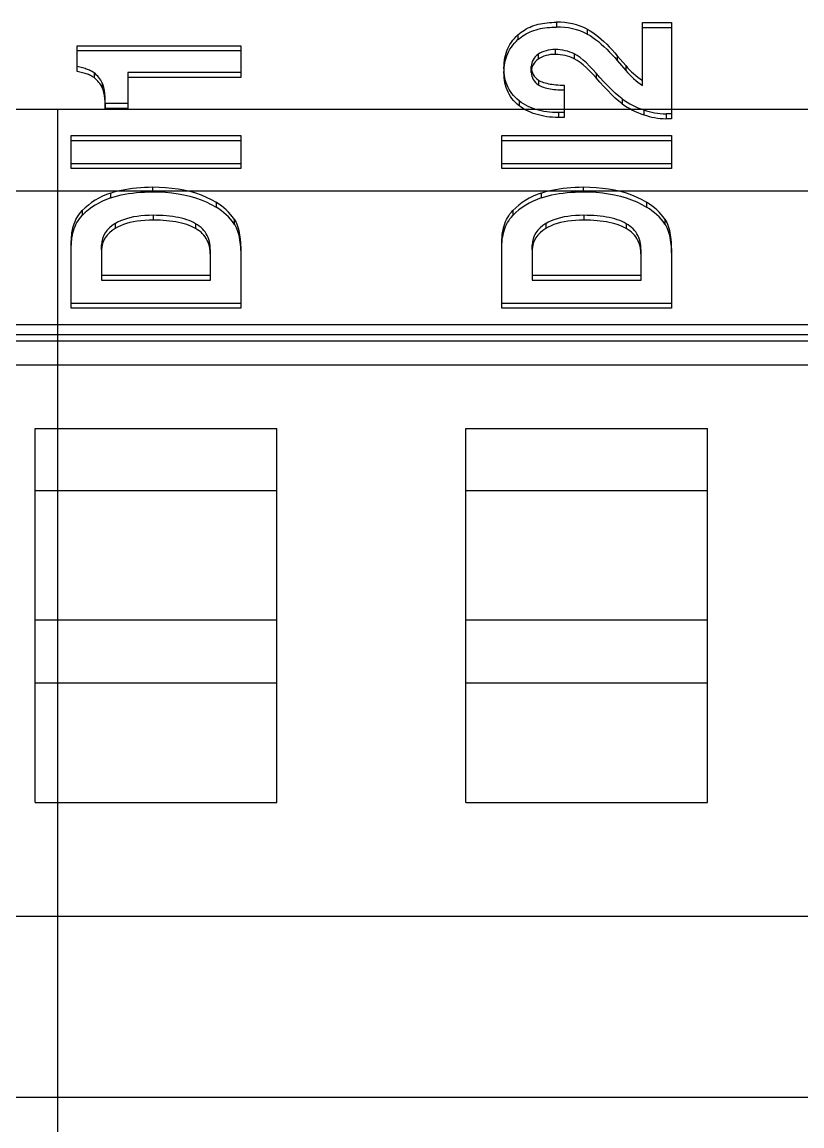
# Model space of a CAD drawing. Extents: x 0 to 171, y 0 to 414.
# Drawn here: x 57.74 to 66.89, y 173.43 to 186.37 of the extents above; entities that cross this region are included whole.
import ezdxf

# ---------------------------------------------------------------- set-up
doc = ezdxf.new("R2010")
doc.units = 0
doc.layers.add('-15N-THT. THIẾT BỊ ĐÓNG MỞ', color=40, linetype='CONTINUOUS')

# ---------------------------------------------------------------- blocks, each defined once
blk = doc.blocks.new('06 - N - SC VSD ATV630U75~D11N4')
at = {"layer": '-15N-THT. THIẾT BỊ ĐÓNG MỞ'}
for p, q in [((-21.925, -20.712), (-21.906, -20.697)), ((-21.906, -20.697), (-21.887, -20.684)), ((-21.887, -20.684), (-21.867, -20.671)), ((-21.867, -20.671), (-21.845, -20.658)), ((-21.845, -20.658), (-21.824, -20.647)), ((-21.845, -20.715), (-21.824, -20.704)), ((-21.824, -20.647), (-21.801, -20.637)), ((-21.824, -20.704), (-21.801, -20.694)), ((-21.801, -20.637), (-21.778, -20.627)), ((-21.801, -20.694), (-21.778, -20.684)), ((-21.778, -20.627), (-21.755, -20.619)), ((-21.778, -20.684), (-21.755, -20.676)), ((-21.755, -20.619), (-21.73, -20.611)), ((-21.755, -20.676), (-21.73, -20.668)), ((-21.73, -20.611), (-21.705, -20.604)), ((-21.73, -20.668), (-21.705, -20.661)), ((-21.705, -20.604), (-21.68, -20.598)), ((-21.705, -20.661), (-21.68, -20.655)), ((-21.68, -20.598), (-21.654, -20.593)), ((-21.68, -20.655), (-21.654, -20.65)), ((-21.654, -20.593), (-21.628, -20.589)), ((-21.654, -20.65), (-21.628, -20.646)), ((-21.628, -20.589), (-21.601, -20.586)), ((-21.628, -20.646), (-21.601, -20.643)), ((-21.601, -20.586), (-21.574, -20.583)), ((-21.601, -20.643), (-21.574, -20.64)), ((-21.574, -20.583), (-21.546, -20.581)), ((-21.574, -20.64), (-21.546, -20.638)), ((-21.546, -20.581), (-21.518, -20.58)), ((-21.546, -20.638), (-21.518, -20.637)), ((-21.518, -20.58), (-21.49, -20.58)), ((-21.518, -20.637), (-21.49, -20.637)), ((-21.49, -20.58), (-21.49, -20.637)), ((-21.13, -20.662), (-21.097, -20.68)), ((-21.13, -20.662), (-21.13, -20.719)), ((-21.097, -20.68), (-21.064, -20.701)), ((-21.064, -20.701), (-21.032, -20.725)), ((-20.48, -21.321), (-20.48, -20.583)), ((-20.48, -20.583), (-20.143, -20.583)), ((-20.48, -20.64), (-20.143, -20.64)), ((-20.143, -20.583), (-20.143, -21.712)), ((-22.036, -20.839), (-22.02, -20.815)), ((-22.02, -20.815), (-22.003, -20.791)), ((-22.003, -20.791), (-21.985, -20.769)), ((-22.003, -20.848), (-21.985, -20.826)), ((-21.985, -20.769), (-21.965, -20.748)), ((-21.985, -20.826), (-21.965, -20.805)), ((-21.965, -20.748), (-21.943, -20.727)), ((-21.965, -20.805), (-21.943, -20.784)), ((-21.943, -20.727), (-21.925, -20.712)), ((-21.943, -20.727), (-21.943, -20.784)), ((-21.943, -20.784), (-21.925, -20.769)), ((-21.925, -20.769), (-21.906, -20.754)), ((-21.906, -20.754), (-21.887, -20.741)), ((-21.887, -20.741), (-21.867, -20.728)), ((-21.867, -20.728), (-21.845, -20.715)), ((-21.13, -20.719), (-21.097, -20.737)), ((-21.097, -20.737), (-21.064, -20.758)), ((-21.064, -20.758), (-21.032, -20.782)), ((-21.032, -20.725), (-20.999, -20.75)), ((-21.032, -20.782), (-20.999, -20.807)), ((-20.999, -20.75), (-20.967, -20.778)), ((-20.999, -20.807), (-20.967, -20.835)), ((-20.967, -20.778), (-20.934, -20.807)), ((-20.967, -20.835), (-20.934, -20.864)), ((-20.934, -20.807), (-20.902, -20.837)), ((-20.902, -20.837), (-20.871, -20.869)), ((-27.114, -21.158), (-27.114, -20.856)), ((-27.114, -20.856), (-25.194, -20.856)), ((-27.114, -20.913), (-25.194, -20.913)), ((-25.194, -20.856), (-25.194, -21.226)), ((-22.09, -20.969), (-22.082, -20.941)), ((-22.082, -20.941), (-22.073, -20.915)), ((-22.073, -20.915), (-22.062, -20.889)), ((-22.073, -20.972), (-22.062, -20.946)), ((-22.062, -20.889), (-22.05, -20.863)), ((-22.062, -20.946), (-22.05, -20.92)), ((-22.05, -20.863), (-22.036, -20.839)), ((-22.05, -20.92), (-22.036, -20.896)), ((-22.036, -20.896), (-22.02, -20.872)), ((-22.02, -20.872), (-22.003, -20.848)), ((-21.707, -20.956), (-21.707, -21.013)), ((-21.506, -20.9), (-21.506, -20.957)), ((-21.282, -20.952), (-21.282, -21.009)), ((-21.249, -20.971), (-21.282, -20.952)), ((-20.934, -20.864), (-20.902, -20.895)), ((-20.902, -20.895), (-20.871, -20.926)), ((-20.871, -20.869), (-20.839, -20.903)), ((-20.871, -20.926), (-20.839, -20.96)), ((-20.839, -20.903), (-20.808, -20.937)), ((-20.839, -20.96), (-20.808, -20.994)), ((-20.808, -20.937), (-20.777, -20.972)), ((-22.107, -21.113), (-22.106, -21.083)), ((-22.106, -21.083), (-22.104, -21.054)), ((-22.104, -21.054), (-22.101, -21.025)), ((-22.104, -21.111), (-22.101, -21.082)), ((-22.101, -21.025), (-22.096, -20.997)), ((-22.101, -21.082), (-22.096, -21.054)), ((-22.096, -20.997), (-22.09, -20.969)), ((-22.096, -21.054), (-22.09, -21.026)), ((-22.09, -21.026), (-22.082, -20.998)), ((-22.082, -20.998), (-22.073, -20.972)), ((-21.249, -21.028), (-21.282, -21.009)), ((-21.213, -20.995), (-21.249, -20.971)), ((-21.213, -21.052), (-21.249, -21.028)), ((-21.177, -21.024), (-21.213, -20.995)), ((-21.177, -21.081), (-21.213, -21.052)), ((-21.14, -21.057), (-21.177, -21.024)), ((-21.14, -21.114), (-21.177, -21.081)), ((-21.102, -21.094), (-21.14, -21.057)), ((-21.064, -21.133), (-21.102, -21.094)), ((-20.808, -20.994), (-20.777, -21.029)), ((-20.777, -20.972), (-20.677, -21.088)), ((-20.777, -20.972), (-20.777, -21.029)), ((-20.777, -21.029), (-20.677, -21.145)), ((-20.677, -21.088), (-20.677, -21.145)), ((-27.098, -21.104), (-27.114, -21.1)), ((-27.098, -21.161), (-27.114, -21.158)), ((-27.082, -21.107), (-27.098, -21.104)), ((-27.082, -21.164), (-27.098, -21.161)), ((-27.066, -21.111), (-27.082, -21.107)), ((-27.066, -21.168), (-27.082, -21.164)), ((-27.05, -21.115), (-27.066, -21.111)), ((-27.05, -21.172), (-27.066, -21.168)), ((-27.035, -21.119), (-27.05, -21.115)), ((-27.035, -21.176), (-27.05, -21.172)), ((-27.02, -21.123), (-27.035, -21.119)), ((-27.02, -21.18), (-27.035, -21.176)), ((-27.006, -21.128), (-27.02, -21.123)), ((-27.006, -21.185), (-27.02, -21.18)), ((-26.992, -21.132), (-27.006, -21.128)), ((-26.992, -21.189), (-27.006, -21.185)), ((-26.979, -21.137), (-26.992, -21.132)), ((-26.979, -21.194), (-26.992, -21.189)), ((-26.967, -21.143), (-26.979, -21.137)), ((-26.967, -21.2), (-26.979, -21.194)), ((-26.955, -21.148), (-26.967, -21.143)), ((-26.955, -21.205), (-26.967, -21.2)), ((-26.944, -21.154), (-26.955, -21.148)), ((-26.944, -21.211), (-26.955, -21.205)), ((-26.933, -21.16), (-26.944, -21.154)), ((-26.933, -21.217), (-26.944, -21.211)), ((-26.924, -21.166), (-26.933, -21.16)), ((-26.924, -21.223), (-26.933, -21.217)), ((-26.915, -21.172), (-26.924, -21.166)), ((-26.915, -21.229), (-26.924, -21.223)), ((-26.915, -21.172), (-26.915, -21.229)), ((-25.194, -21.169), (-26.519, -21.169)), ((-26.519, -21.169), (-26.519, -21.591)), ((-25.194, -21.226), (-26.519, -21.226)), ((-22.107, -21.113), (-22.107, -21.17)), ((-22.106, -21.143), (-22.107, -21.113)), ((-22.107, -21.17), (-22.106, -21.14)), ((-22.106, -21.2), (-22.107, -21.17)), ((-22.106, -21.14), (-22.104, -21.111)), ((-22.104, -21.174), (-22.106, -21.143)), ((-22.104, -21.231), (-22.106, -21.2)), ((-22.101, -21.203), (-22.104, -21.174)), ((-22.095, -21.232), (-22.101, -21.203)), ((-21.786, -21.155), (-21.786, -21.098)), ((-21.786, -21.105), (-21.786, -21.162)), ((-21.786, -21.17), (-21.786, -21.113)), ((-21.102, -21.151), (-21.14, -21.114)), ((-21.064, -21.19), (-21.102, -21.151)), ((-21.027, -21.175), (-21.064, -21.133)), ((-21.027, -21.232), (-21.064, -21.19)), ((-21.027, -21.175), (-21.027, -21.232)), ((-20.981, -21.227), (-21.027, -21.175)), ((-26.818, -21.292), (-26.818, -21.349)), ((-26.808, -21.317), (-26.818, -21.292)), ((-26.808, -21.374), (-26.818, -21.349)), ((-26.8, -21.346), (-26.808, -21.317)), ((-26.793, -21.38), (-26.8, -21.346)), ((-22.101, -21.26), (-22.104, -21.231)), ((-22.095, -21.29), (-22.101, -21.26)), ((-22.089, -21.261), (-22.095, -21.232)), ((-22.089, -21.318), (-22.095, -21.29)), ((-22.08, -21.289), (-22.089, -21.261)), ((-22.08, -21.346), (-22.089, -21.318)), ((-22.07, -21.316), (-22.08, -21.289)), ((-22.07, -21.373), (-22.08, -21.346)), ((-22.059, -21.343), (-22.07, -21.316)), ((-22.045, -21.368), (-22.059, -21.343)), ((-21.701, -21.258), (-21.688, -21.265)), ((-21.701, -21.258), (-21.701, -21.315)), ((-21.701, -21.315), (-21.688, -21.322)), ((-21.688, -21.265), (-21.674, -21.273)), ((-21.688, -21.322), (-21.674, -21.33)), ((-21.674, -21.273), (-21.659, -21.279)), ((-21.674, -21.33), (-21.659, -21.336)), ((-21.659, -21.279), (-21.642, -21.285)), ((-21.659, -21.336), (-21.642, -21.342)), ((-21.642, -21.285), (-21.624, -21.291)), ((-21.642, -21.342), (-21.624, -21.348)), ((-21.624, -21.291), (-21.605, -21.296)), ((-21.624, -21.348), (-21.605, -21.353)), ((-21.605, -21.296), (-21.585, -21.3)), ((-21.605, -21.353), (-21.585, -21.357)), ((-21.585, -21.3), (-21.564, -21.304)), ((-21.564, -21.304), (-21.543, -21.307)), ((-21.543, -21.307), (-21.52, -21.31)), ((-21.52, -21.31), (-21.497, -21.312)), ((-21.497, -21.312), (-21.473, -21.314)), ((-21.473, -21.314), (-21.449, -21.316)), ((-21.449, -21.316), (-21.425, -21.317)), ((-21.425, -21.317), (-21.4, -21.317)), ((-21.4, -21.317), (-21.4, -21.695)), ((-20.981, -21.284), (-21.027, -21.232)), ((-20.935, -21.277), (-20.981, -21.227)), ((-20.935, -21.334), (-20.981, -21.284)), ((-20.89, -21.325), (-20.935, -21.277)), ((-20.89, -21.382), (-20.935, -21.334)), ((-20.845, -21.369), (-20.89, -21.325)), ((-26.8, -21.404), (-26.808, -21.374)), ((-26.793, -21.437), (-26.8, -21.404)), ((-26.789, -21.415), (-26.793, -21.38)), ((-26.789, -21.472), (-26.793, -21.437)), ((-26.786, -21.453), (-26.789, -21.415)), ((-26.786, -21.51), (-26.789, -21.472)), ((-26.784, -21.493), (-26.786, -21.453)), ((-22.059, -21.4), (-22.07, -21.373)), ((-22.045, -21.425), (-22.059, -21.4)), ((-22.03, -21.393), (-22.045, -21.368)), ((-22.03, -21.45), (-22.045, -21.425)), ((-22.013, -21.417), (-22.03, -21.393)), ((-22.013, -21.474), (-22.03, -21.45)), ((-21.994, -21.44), (-22.013, -21.417)), ((-21.994, -21.497), (-22.013, -21.474)), ((-21.973, -21.462), (-21.994, -21.44)), ((-21.951, -21.482), (-21.973, -21.462)), ((-21.927, -21.502), (-21.951, -21.482)), ((-21.585, -21.357), (-21.564, -21.361)), ((-21.564, -21.361), (-21.543, -21.364)), ((-21.543, -21.364), (-21.52, -21.367)), ((-21.52, -21.367), (-21.497, -21.369)), ((-21.497, -21.369), (-21.473, -21.371)), ((-21.473, -21.371), (-21.449, -21.373)), ((-21.449, -21.373), (-21.425, -21.374)), ((-21.425, -21.374), (-21.4, -21.374)), ((-20.845, -21.426), (-20.89, -21.382)), ((-20.802, -21.411), (-20.845, -21.369)), ((-20.802, -21.468), (-20.845, -21.426)), ((-20.76, -21.448), (-20.802, -21.411)), ((-20.76, -21.505), (-20.802, -21.468)), ((-20.72, -21.479), (-20.76, -21.448)), ((-20.72, -21.479), (-20.72, -21.536)), ((-33.827, -21.599), (8.972, -21.599)), ((-27.341, -36.512), (-27.341, -21.599)), ((-27.341, -21.599), (-27.341, -21.599)), ((-26.784, -21.55), (-26.786, -21.51)), ((-26.784, -21.534), (-26.784, -21.493)), ((-26.784, -21.534), (-26.784, -21.591)), ((-26.519, -21.534), (-26.784, -21.534)), ((-26.784, -21.591), (-26.784, -21.55)), ((-26.519, -21.591), (-26.784, -21.591)), ((-21.973, -21.519), (-21.994, -21.497)), ((-21.951, -21.539), (-21.973, -21.519)), ((-21.927, -21.559), (-21.951, -21.539)), ((-21.927, -21.502), (-21.927, -21.559)), ((-21.903, -21.52), (-21.927, -21.502)), ((-21.903, -21.577), (-21.927, -21.559)), ((-21.877, -21.537), (-21.903, -21.52)), ((-21.877, -21.594), (-21.903, -21.577)), ((-21.851, -21.552), (-21.877, -21.537)), ((-21.851, -21.609), (-21.877, -21.594)), ((-21.823, -21.566), (-21.851, -21.552)), ((-21.823, -21.623), (-21.851, -21.609)), ((-21.794, -21.579), (-21.823, -21.566)), ((-21.765, -21.591), (-21.794, -21.579)), ((-21.734, -21.601), (-21.765, -21.591)), ((-21.703, -21.61), (-21.734, -21.601)), ((-21.671, -21.618), (-21.703, -21.61)), ((-20.72, -21.536), (-20.76, -21.505)), ((-20.467, -21.608), (-20.467, -21.665)), ((-21.794, -21.636), (-21.823, -21.623)), ((-21.765, -21.648), (-21.794, -21.636)), ((-21.734, -21.658), (-21.765, -21.648)), ((-21.703, -21.667), (-21.734, -21.658)), ((-21.671, -21.675), (-21.703, -21.667)), ((-21.639, -21.625), (-21.671, -21.618)), ((-21.639, -21.682), (-21.671, -21.675)), ((-21.605, -21.63), (-21.639, -21.625)), ((-21.605, -21.687), (-21.639, -21.682)), ((-21.572, -21.634), (-21.605, -21.63)), ((-21.572, -21.691), (-21.605, -21.687)), ((-21.537, -21.637), (-21.572, -21.634)), ((-21.537, -21.694), (-21.572, -21.691)), ((-21.502, -21.638), (-21.537, -21.637)), ((-21.502, -21.695), (-21.537, -21.694)), ((-21.467, -21.639), (-21.502, -21.638)), ((-21.467, -21.696), (-21.502, -21.695)), ((-21.4, -21.638), (-21.467, -21.639)), ((-21.467, -21.639), (-21.467, -21.696)), ((-21.4, -21.695), (-21.467, -21.696)), ((-20.206, -21.654), (-20.206, -21.712)), ((-20.143, -21.654), (-20.206, -21.654)), ((-20.143, -21.712), (-20.206, -21.712)), ((-27.182, -21.908), (-25.194, -21.908)), ((-27.182, -22.296), (-27.182, -21.908)), ((-27.182, -21.965), (-25.194, -21.965)), ((-25.194, -21.908), (-25.194, -22.296)), ((-22.131, -21.908), (-20.143, -21.908)), ((-22.131, -22.296), (-22.131, -21.908)), ((-22.131, -21.965), (-20.143, -21.965)), ((-20.143, -21.908), (-20.143, -22.296)), ((-25.194, -22.239), (-27.182, -22.239)), ((-20.143, -22.239), (-22.131, -22.239)), ((-25.194, -22.296), (-27.182, -22.296)), ((-20.143, -22.296), (-22.131, -22.296)), ((-26.464, -22.525), (-26.418, -22.52)), ((-26.418, -22.52), (-26.371, -22.516)), ((-26.371, -22.516), (-26.324, -22.514)), ((-26.324, -22.514), (-26.276, -22.512)), ((-26.276, -22.512), (-26.228, -22.511)), ((-26.228, -22.511), (-26.151, -22.513)), ((-26.228, -22.511), (-26.228, -22.569)), ((-26.151, -22.513), (-26.076, -22.517)), ((-26.076, -22.517), (-26.002, -22.524)), ((-21.413, -22.525), (-21.367, -22.52)), ((-21.367, -22.52), (-21.321, -22.516)), ((-21.321, -22.516), (-21.273, -22.514)), ((-21.273, -22.514), (-21.225, -22.512)), ((-21.225, -22.512), (-21.177, -22.511)), ((-21.177, -22.511), (-21.101, -22.513)), ((-21.177, -22.511), (-21.177, -22.569)), ((-21.101, -22.513), (-21.025, -22.517)), ((-21.025, -22.517), (-20.952, -22.524)), ((-59.15, -22.557), (59.15, -22.557)), ((-26.72, -22.583), (-26.68, -22.57)), ((-26.72, -22.583), (-26.72, -22.64)), ((-26.72, -22.64), (-26.68, -22.627)), ((-26.68, -22.57), (-26.639, -22.558)), ((-26.68, -22.627), (-26.639, -22.615)), ((-26.639, -22.558), (-26.597, -22.548)), ((-26.639, -22.615), (-26.597, -22.605)), ((-26.597, -22.548), (-26.553, -22.539)), ((-26.597, -22.605), (-26.553, -22.596)), ((-26.553, -22.539), (-26.509, -22.532)), ((-26.553, -22.596), (-26.509, -22.589)), ((-26.509, -22.532), (-26.464, -22.525)), ((-26.509, -22.589), (-26.464, -22.582)), ((-26.464, -22.582), (-26.418, -22.577)), ((-26.418, -22.577), (-26.371, -22.573)), ((-26.371, -22.573), (-26.324, -22.571)), ((-26.324, -22.571), (-26.276, -22.569)), ((-26.276, -22.569), (-26.228, -22.569)), ((-26.228, -22.569), (-26.151, -22.57)), ((-26.151, -22.57), (-26.076, -22.574)), ((-26.076, -22.574), (-26.002, -22.581)), ((-26.002, -22.524), (-25.93, -22.533)), ((-26.002, -22.581), (-25.93, -22.59)), ((-25.93, -22.533), (-25.86, -22.546)), ((-25.93, -22.59), (-25.86, -22.603)), ((-25.86, -22.546), (-25.791, -22.562)), ((-25.86, -22.603), (-25.791, -22.619)), ((-25.791, -22.562), (-25.724, -22.581)), ((-25.791, -22.619), (-25.724, -22.638)), ((-25.724, -22.581), (-25.66, -22.604)), ((-25.724, -22.638), (-25.66, -22.661)), ((-25.66, -22.604), (-25.599, -22.629)), ((-25.599, -22.629), (-25.54, -22.658)), ((-21.669, -22.583), (-21.629, -22.57)), ((-21.669, -22.583), (-21.669, -22.64)), ((-21.669, -22.64), (-21.629, -22.627)), ((-21.629, -22.57), (-21.588, -22.558)), ((-21.629, -22.627), (-21.588, -22.615)), ((-21.588, -22.558), (-21.546, -22.548)), ((-21.588, -22.615), (-21.546, -22.605)), ((-21.546, -22.548), (-21.503, -22.539)), ((-21.546, -22.605), (-21.503, -22.596)), ((-21.503, -22.539), (-21.458, -22.532)), ((-21.503, -22.596), (-21.458, -22.589)), ((-21.458, -22.532), (-21.413, -22.525)), ((-21.458, -22.589), (-21.413, -22.582)), ((-21.413, -22.582), (-21.367, -22.577)), ((-21.367, -22.577), (-21.321, -22.573)), ((-21.321, -22.573), (-21.273, -22.571)), ((-21.273, -22.571), (-21.225, -22.569)), ((-21.225, -22.569), (-21.177, -22.569)), ((-21.177, -22.569), (-21.101, -22.57)), ((-21.101, -22.57), (-21.025, -22.574)), ((-21.025, -22.574), (-20.952, -22.581)), ((-20.952, -22.524), (-20.879, -22.533)), ((-20.952, -22.581), (-20.879, -22.59)), ((-20.879, -22.533), (-20.809, -22.546)), ((-20.879, -22.59), (-20.809, -22.603)), ((-20.809, -22.546), (-20.74, -22.562)), ((-20.809, -22.603), (-20.74, -22.619)), ((-20.74, -22.562), (-20.674, -22.581)), ((-20.74, -22.619), (-20.674, -22.638)), ((-20.674, -22.581), (-20.61, -22.604)), ((-20.674, -22.638), (-20.61, -22.661)), ((-20.61, -22.604), (-20.548, -22.629)), ((-20.548, -22.629), (-20.489, -22.658)), ((-25.66, -22.661), (-25.599, -22.686)), ((-25.599, -22.686), (-25.54, -22.715)), ((-25.54, -22.658), (-25.484, -22.691)), ((-25.54, -22.715), (-25.484, -22.748)), ((-25.484, -22.691), (-25.484, -22.748)), ((-20.61, -22.661), (-20.548, -22.686)), ((-20.548, -22.686), (-20.489, -22.715)), ((-20.489, -22.658), (-20.433, -22.691)), ((-20.489, -22.715), (-20.433, -22.748)), ((-20.433, -22.691), (-20.433, -22.748)), ((-27.138, -22.918), (-27.127, -22.894)), ((-27.127, -22.894), (-27.115, -22.872)), ((-27.115, -22.872), (-27.102, -22.85)), ((-27.115, -22.929), (-27.102, -22.907)), ((-27.102, -22.85), (-27.087, -22.828)), ((-27.102, -22.907), (-27.087, -22.885)), ((-27.087, -22.828), (-27.07, -22.808)), ((-27.087, -22.885), (-27.07, -22.865)), ((-27.07, -22.808), (-27.053, -22.788)), ((-27.07, -22.865), (-27.053, -22.845)), ((-27.053, -22.788), (-27.053, -22.845)), ((-26.571, -22.895), (-26.606, -22.909)), ((-26.534, -22.883), (-26.571, -22.895)), ((-26.494, -22.872), (-26.534, -22.883)), ((-26.453, -22.863), (-26.494, -22.872)), ((-26.41, -22.856), (-26.453, -22.863)), ((-26.365, -22.85), (-26.41, -22.856)), ((-26.365, -22.907), (-26.41, -22.913)), ((-26.318, -22.846), (-26.365, -22.85)), ((-26.318, -22.903), (-26.365, -22.907)), ((-26.27, -22.844), (-26.318, -22.846)), ((-26.27, -22.901), (-26.318, -22.903)), ((-26.221, -22.843), (-26.27, -22.844)), ((-26.221, -22.9), (-26.27, -22.901)), ((-26.221, -22.843), (-26.221, -22.9)), ((-26.181, -22.844), (-26.221, -22.843)), ((-26.181, -22.901), (-26.221, -22.9)), ((-26.141, -22.845), (-26.181, -22.844)), ((-26.141, -22.902), (-26.181, -22.901)), ((-26.103, -22.847), (-26.141, -22.845)), ((-26.103, -22.904), (-26.141, -22.902)), ((-26.065, -22.85), (-26.103, -22.847)), ((-26.065, -22.907), (-26.103, -22.904)), ((-26.028, -22.853), (-26.065, -22.85)), ((-26.028, -22.911), (-26.065, -22.907)), ((-25.992, -22.858), (-26.028, -22.853)), ((-25.956, -22.864), (-25.992, -22.858)), ((-25.923, -22.87), (-25.956, -22.864)), ((-25.89, -22.878), (-25.923, -22.87)), ((-25.858, -22.886), (-25.89, -22.878)), ((-25.828, -22.896), (-25.858, -22.886)), ((-25.8, -22.906), (-25.828, -22.896)), ((-25.772, -22.917), (-25.8, -22.906)), ((-25.27, -22.889), (-25.259, -22.907)), ((-25.27, -22.889), (-25.27, -22.946)), ((-25.259, -22.907), (-25.248, -22.927)), ((-22.088, -22.918), (-22.077, -22.894)), ((-22.077, -22.894), (-22.064, -22.872)), ((-22.064, -22.872), (-22.051, -22.85)), ((-22.064, -22.929), (-22.051, -22.907)), ((-22.051, -22.85), (-22.036, -22.828)), ((-22.051, -22.907), (-22.036, -22.885)), ((-22.036, -22.828), (-22.02, -22.808)), ((-22.036, -22.885), (-22.02, -22.865)), ((-22.02, -22.808), (-22.002, -22.788)), ((-22.02, -22.865), (-22.002, -22.845)), ((-22.002, -22.788), (-22.002, -22.845)), ((-21.52, -22.895), (-21.555, -22.909)), ((-21.483, -22.883), (-21.52, -22.895)), ((-21.444, -22.872), (-21.483, -22.883)), ((-21.402, -22.863), (-21.444, -22.872)), ((-21.359, -22.856), (-21.402, -22.863)), ((-21.314, -22.85), (-21.359, -22.856)), ((-21.314, -22.907), (-21.359, -22.913)), ((-21.267, -22.846), (-21.314, -22.85)), ((-21.267, -22.903), (-21.314, -22.907)), ((-21.219, -22.844), (-21.267, -22.846)), ((-21.219, -22.901), (-21.267, -22.903)), ((-21.17, -22.843), (-21.219, -22.844)), ((-21.17, -22.9), (-21.219, -22.901)), ((-21.17, -22.843), (-21.17, -22.9)), ((-21.13, -22.844), (-21.17, -22.843)), ((-21.13, -22.901), (-21.17, -22.9)), ((-21.091, -22.845), (-21.13, -22.844)), ((-21.091, -22.902), (-21.13, -22.901)), ((-21.052, -22.847), (-21.091, -22.845)), ((-21.052, -22.904), (-21.091, -22.902)), ((-21.014, -22.85), (-21.052, -22.847)), ((-21.014, -22.907), (-21.052, -22.904)), ((-20.977, -22.853), (-21.014, -22.85)), ((-20.977, -22.911), (-21.014, -22.907)), ((-20.941, -22.858), (-20.977, -22.853)), ((-20.906, -22.864), (-20.941, -22.858)), ((-20.872, -22.87), (-20.906, -22.864)), ((-20.839, -22.878), (-20.872, -22.87)), ((-20.808, -22.886), (-20.839, -22.878)), ((-20.778, -22.896), (-20.808, -22.886)), ((-20.749, -22.906), (-20.778, -22.896)), ((-20.722, -22.917), (-20.749, -22.906)), ((-20.22, -22.889), (-20.208, -22.907)), ((-20.22, -22.889), (-20.22, -22.946)), ((-20.208, -22.907), (-20.198, -22.927)), ((-27.174, -23.044), (-27.169, -23.018)), ((-27.169, -23.018), (-27.163, -22.992)), ((-27.163, -22.992), (-27.156, -22.967)), ((-27.163, -23.049), (-27.156, -23.024)), ((-27.156, -22.967), (-27.148, -22.942)), ((-27.156, -23.024), (-27.148, -22.999)), ((-27.148, -22.942), (-27.138, -22.918)), ((-27.148, -22.999), (-27.138, -22.975)), ((-27.138, -22.975), (-27.127, -22.952)), ((-27.127, -22.952), (-27.115, -22.929)), ((-26.638, -22.925), (-26.668, -22.942)), ((-26.668, -22.942), (-26.668, -22.999)), ((-26.638, -22.982), (-26.668, -22.999)), ((-26.606, -22.909), (-26.638, -22.925)), ((-26.606, -22.966), (-26.638, -22.982)), ((-26.571, -22.952), (-26.606, -22.966)), ((-26.534, -22.94), (-26.571, -22.952)), ((-26.494, -22.929), (-26.534, -22.94)), ((-26.453, -22.92), (-26.494, -22.929)), ((-26.41, -22.913), (-26.453, -22.92)), ((-25.992, -22.915), (-26.028, -22.911)), ((-25.956, -22.921), (-25.992, -22.915)), ((-25.923, -22.927), (-25.956, -22.921)), ((-25.89, -22.935), (-25.923, -22.927)), ((-25.858, -22.943), (-25.89, -22.935)), ((-25.828, -22.953), (-25.858, -22.943)), ((-25.8, -22.963), (-25.828, -22.953)), ((-25.772, -22.974), (-25.8, -22.963)), ((-25.747, -22.929), (-25.772, -22.917)), ((-25.747, -22.986), (-25.772, -22.974)), ((-25.723, -22.942), (-25.747, -22.929)), ((-25.723, -22.999), (-25.747, -22.986)), ((-25.723, -22.942), (-25.723, -22.999)), ((-25.701, -22.955), (-25.723, -22.942)), ((-25.701, -23.012), (-25.723, -22.999)), ((-25.68, -22.97), (-25.701, -22.955)), ((-25.68, -23.027), (-25.701, -23.012)), ((-25.66, -22.985), (-25.68, -22.97)), ((-25.66, -23.042), (-25.68, -23.027)), ((-25.643, -23.002), (-25.66, -22.985)), ((-25.626, -23.02), (-25.643, -23.002)), ((-25.611, -23.039), (-25.626, -23.02)), ((-25.27, -22.946), (-25.259, -22.964)), ((-25.259, -22.964), (-25.248, -22.985)), ((-25.248, -22.927), (-25.239, -22.949)), ((-25.248, -22.985), (-25.239, -23.006)), ((-25.239, -22.949), (-25.231, -22.972)), ((-25.239, -23.006), (-25.231, -23.029)), ((-25.231, -22.972), (-25.224, -22.996)), ((-25.231, -23.029), (-25.224, -23.053)), ((-25.224, -22.996), (-25.217, -23.021)), ((-25.217, -23.021), (-25.212, -23.047)), ((-22.123, -23.044), (-22.118, -23.018)), ((-22.118, -23.018), (-22.113, -22.992)), ((-22.113, -22.992), (-22.105, -22.967)), ((-22.113, -23.049), (-22.105, -23.024)), ((-22.105, -22.967), (-22.097, -22.942)), ((-22.105, -23.024), (-22.097, -22.999)), ((-22.097, -22.942), (-22.088, -22.918)), ((-22.097, -22.999), (-22.088, -22.975)), ((-22.088, -22.975), (-22.077, -22.952)), ((-22.077, -22.952), (-22.064, -22.929)), ((-21.587, -22.925), (-21.617, -22.942)), ((-21.617, -22.942), (-21.617, -22.999)), ((-21.587, -22.982), (-21.617, -22.999)), ((-21.555, -22.909), (-21.587, -22.925)), ((-21.555, -22.966), (-21.587, -22.982)), ((-21.52, -22.952), (-21.555, -22.966)), ((-21.483, -22.94), (-21.52, -22.952)), ((-21.444, -22.929), (-21.483, -22.94)), ((-21.402, -22.92), (-21.444, -22.929)), ((-21.359, -22.913), (-21.402, -22.92)), ((-20.941, -22.915), (-20.977, -22.911)), ((-20.906, -22.921), (-20.941, -22.915)), ((-20.872, -22.927), (-20.906, -22.921)), ((-20.839, -22.935), (-20.872, -22.927)), ((-20.808, -22.943), (-20.839, -22.935)), ((-20.778, -22.953), (-20.808, -22.943)), ((-20.749, -22.963), (-20.778, -22.953)), ((-20.722, -22.974), (-20.749, -22.963)), ((-20.696, -22.929), (-20.722, -22.917)), ((-20.696, -22.986), (-20.722, -22.974)), ((-20.672, -22.942), (-20.696, -22.929)), ((-20.672, -22.999), (-20.696, -22.986)), ((-20.672, -22.942), (-20.672, -22.999)), ((-20.65, -22.955), (-20.672, -22.942)), ((-20.65, -23.012), (-20.672, -22.999)), ((-20.629, -22.97), (-20.65, -22.955)), ((-20.629, -23.027), (-20.65, -23.012)), ((-20.61, -22.985), (-20.629, -22.97)), ((-20.61, -23.042), (-20.629, -23.027)), ((-20.592, -23.002), (-20.61, -22.985)), ((-20.576, -23.02), (-20.592, -23.002)), ((-20.561, -23.039), (-20.576, -23.02)), ((-20.22, -22.946), (-20.208, -22.964)), ((-20.208, -22.964), (-20.198, -22.985)), ((-20.198, -22.927), (-20.188, -22.949)), ((-20.198, -22.985), (-20.188, -23.006)), ((-20.188, -22.949), (-20.18, -22.972)), ((-20.188, -23.006), (-20.18, -23.029)), ((-20.18, -22.972), (-20.173, -22.996)), ((-20.18, -23.029), (-20.173, -23.053)), ((-20.173, -22.996), (-20.167, -23.021)), ((-20.167, -23.021), (-20.161, -23.047)), ((-27.182, -23.154), (-27.181, -23.126)), ((-27.182, -23.934), (-27.182, -23.154)), ((-27.181, -23.126), (-27.18, -23.098)), ((-27.181, -23.183), (-27.18, -23.156)), ((-27.18, -23.098), (-27.177, -23.071)), ((-27.18, -23.156), (-27.177, -23.128)), ((-27.177, -23.071), (-27.174, -23.044)), ((-27.177, -23.128), (-27.174, -23.102)), ((-27.174, -23.102), (-27.169, -23.075)), ((-27.169, -23.075), (-27.163, -23.049)), ((-25.643, -23.059), (-25.66, -23.042)), ((-25.626, -23.077), (-25.643, -23.059)), ((-25.611, -23.096), (-25.626, -23.077)), ((-25.598, -23.059), (-25.611, -23.039)), ((-25.598, -23.116), (-25.611, -23.096)), ((-25.587, -23.08), (-25.598, -23.059)), ((-25.587, -23.137), (-25.598, -23.116)), ((-25.577, -23.102), (-25.587, -23.08)), ((-25.577, -23.159), (-25.587, -23.137)), ((-25.569, -23.126), (-25.577, -23.102)), ((-25.569, -23.183), (-25.577, -23.159)), ((-25.562, -23.15), (-25.569, -23.126)), ((-25.557, -23.175), (-25.562, -23.15)), ((-25.224, -23.053), (-25.217, -23.078)), ((-25.217, -23.078), (-25.212, -23.104)), ((-25.212, -23.047), (-25.207, -23.073)), ((-25.212, -23.104), (-25.207, -23.131)), ((-25.207, -23.073), (-25.203, -23.101)), ((-25.207, -23.131), (-25.203, -23.158)), ((-25.203, -23.101), (-25.2, -23.129)), ((-25.203, -23.158), (-25.2, -23.186)), ((-25.2, -23.129), (-25.198, -23.158)), ((-25.198, -23.158), (-25.196, -23.187)), ((-22.131, -23.126), (-22.129, -23.098)), ((-22.131, -23.154), (-22.131, -23.126)), ((-22.131, -23.934), (-22.131, -23.154)), ((-22.131, -23.183), (-22.129, -23.156)), ((-22.129, -23.098), (-22.127, -23.071)), ((-22.129, -23.156), (-22.127, -23.128)), ((-22.127, -23.071), (-22.123, -23.044)), ((-22.127, -23.128), (-22.123, -23.102)), ((-22.123, -23.102), (-22.118, -23.075)), ((-22.118, -23.075), (-22.113, -23.049)), ((-20.592, -23.059), (-20.61, -23.042)), ((-20.576, -23.077), (-20.592, -23.059)), ((-20.561, -23.096), (-20.576, -23.077)), ((-20.548, -23.059), (-20.561, -23.039)), ((-20.548, -23.116), (-20.561, -23.096)), ((-20.536, -23.08), (-20.548, -23.059)), ((-20.536, -23.137), (-20.548, -23.116)), ((-20.526, -23.102), (-20.536, -23.08)), ((-20.526, -23.159), (-20.536, -23.137)), ((-20.518, -23.126), (-20.526, -23.102)), ((-20.518, -23.183), (-20.526, -23.159)), ((-20.511, -23.15), (-20.518, -23.126)), ((-20.506, -23.175), (-20.511, -23.15)), ((-20.173, -23.053), (-20.167, -23.078)), ((-20.167, -23.078), (-20.161, -23.104)), ((-20.161, -23.047), (-20.157, -23.073)), ((-20.161, -23.104), (-20.157, -23.131)), ((-20.157, -23.073), (-20.153, -23.101)), ((-20.157, -23.131), (-20.153, -23.158)), ((-20.153, -23.101), (-20.15, -23.129)), ((-20.153, -23.158), (-20.15, -23.186)), ((-20.15, -23.129), (-20.147, -23.158)), ((-20.147, -23.158), (-20.145, -23.187)), ((-27.182, -23.211), (-27.181, -23.183)), ((-26.826, -23.249), (-26.826, -23.192)), ((-26.826, -23.197), (-26.826, -23.602)), ((-25.562, -23.207), (-25.569, -23.183)), ((-25.557, -23.232), (-25.562, -23.207)), ((-25.553, -23.202), (-25.557, -23.175)), ((-25.553, -23.259), (-25.557, -23.232)), ((-25.551, -23.228), (-25.553, -23.202)), ((-25.551, -23.285), (-25.553, -23.259)), ((-25.55, -23.256), (-25.551, -23.228)), ((-25.55, -23.313), (-25.551, -23.285)), ((-25.55, -23.602), (-25.55, -23.256)), ((-25.2, -23.186), (-25.198, -23.215)), ((-25.198, -23.215), (-25.196, -23.244)), ((-25.196, -23.187), (-25.194, -23.216)), ((-25.196, -23.244), (-25.194, -23.273)), ((-25.194, -23.216), (-25.194, -23.246)), ((-25.194, -23.246), (-25.194, -23.277)), ((-25.194, -23.273), (-25.194, -23.303)), ((-25.194, -23.277), (-25.194, -23.934)), ((-22.131, -23.211), (-22.131, -23.183)), ((-21.775, -23.249), (-21.775, -23.192)), ((-21.775, -23.197), (-21.775, -23.602)), ((-20.511, -23.207), (-20.518, -23.183)), ((-20.506, -23.232), (-20.511, -23.207)), ((-20.502, -23.202), (-20.506, -23.175)), ((-20.502, -23.259), (-20.506, -23.232)), ((-20.5, -23.228), (-20.502, -23.202)), ((-20.5, -23.285), (-20.502, -23.259)), ((-20.499, -23.256), (-20.5, -23.228)), ((-20.499, -23.313), (-20.5, -23.285)), ((-20.499, -23.602), (-20.499, -23.256)), ((-20.15, -23.186), (-20.147, -23.215)), ((-20.147, -23.215), (-20.145, -23.244)), ((-20.145, -23.187), (-20.144, -23.216)), ((-20.145, -23.244), (-20.144, -23.273)), ((-20.144, -23.216), (-20.143, -23.246)), ((-20.144, -23.273), (-20.143, -23.303)), ((-20.143, -23.246), (-20.143, -23.277)), ((-20.143, -23.277), (-20.143, -23.934)), ((-25.194, -23.303), (-25.194, -23.334)), ((-20.143, -23.303), (-20.143, -23.334)), ((-26.826, -23.545), (-25.55, -23.545)), ((-21.775, -23.545), (-20.499, -23.545)), ((-26.826, -23.602), (-25.55, -23.602)), ((-21.775, -23.602), (-20.499, -23.602)), ((-25.194, -23.877), (-27.182, -23.877)), ((-25.194, -23.934), (-27.182, -23.934)), ((-20.143, -23.877), (-22.131, -23.877)), ((-20.143, -23.934), (-22.131, -23.934)), ((-38.814, -24.124), (31.895, -24.124)), ((31.895, -24.246), (-38.814, -24.246)), ((-38.814, -24.316), (31.895, -24.316)), ((-38.814, -24.598), (31.895, -24.598)), ((-27.604, -25.343), (-24.771, -25.343)), ((-27.604, -29.73), (-27.604, -25.343)), ((-24.771, -26.074), (-24.771, -25.343)), ((-22.554, -25.343), (-19.72, -25.343)), ((-22.554, -29.73), (-22.554, -25.343)), ((-19.72, -26.074), (-19.72, -25.343)), ((-24.771, -26.074), (-27.604, -26.074)), ((-27.604, -26.074), (-27.604, -26.074)), ((-24.771, -26.074), (-24.771, -26.074)), ((-24.771, -29.73), (-24.771, -26.074)), ((-22.554, -26.074), (-22.554, -26.074)), ((-19.72, -26.074), (-22.554, -26.074)), ((-19.72, -26.074), (-19.72, -26.074)), ((-19.72, -29.73), (-19.72, -26.074)), ((-24.771, -27.592), (-27.604, -27.592)), ((-19.72, -27.592), (-22.554, -27.592)), ((-27.604, -28.324), (-24.771, -28.324)), ((-22.554, -28.324), (-19.72, -28.324)), ((-27.604, -29.73), (-24.771, -29.73)), ((-22.554, -29.73), (-19.72, -29.73)), ((31.895, -31.065), (-38.814, -31.065)), ((-39.272, -33.182), (-8.301, -33.182))]:
    blk.add_line(p, q, dxfattribs=at)
for centre, major_axis, start_param, end_param in [((-21.477, -21.113), (-0.651, 0), -2.132983, -1.550365), ((-21.477, -21.17), (-0.651, 0), -2.132983, -1.550365), ((-21.557, -21.098), (-0.229, 0), -0.854494, 0), ((-21.517, -21.146), (-0.3, 0), -1.606104, -0.884118), ((-21.517, -21.203), (-0.3, 0), -1.606104, -0.884118), ((-21.507, -21.253), (-0.431, 0), -2.120245, -1.573169), ((-21.507, -21.31), (-0.431, 0), -2.120245, -1.573169), ((-21.557, -21.155), (-0.229, 0), -0.854494, 0), ((-19.821, -20.606), (-1.04, 0), 0.60218, 0.883422), ((-27.189, -21.407), (-0.397, 0), -2.778187, -2.334825), ((-21.557, -21.098), (-0.229, 0), 0, 0.03895), ((-21.559, -21.113), (-0.227, 0), -0.042464, 0), ((-21.559, -21.113), (-0.227, 0), 0, 0.89441), ((-21.557, -21.155), (-0.229, 0), 0, 0.03895), ((-21.559, -21.17), (-0.227, 0), -0.042464, 0), ((-21.559, -21.17), (-0.227, 0), 0, 0.89441), ((-19.821, -20.663), (-1.04, 0), 0.60218, 0.883422), ((-27.189, -21.464), (-0.397, 0), -2.778187, -2.334825), ((-20.126, -20.929), (-0.897, 0), 0.846516, 1.180266), ((-20.126, -20.986), (-0.897, 0), 0.846516, 1.180266), ((-20.193, -21.089), (-0.69, 0), 1.162109, 1.550932), ((-20.193, -21.146), (-0.69, 0), 1.162109, 1.550932), ((-26.412, -23.2), (-0.814, 0), -1.1835, -0.665722), ((-26.412, -23.257), (-0.814, 0), -1.1835, -0.665722), ((-21.362, -23.2), (-0.814, 0), -1.1835, -0.665722), ((-21.362, -23.257), (-0.814, 0), -1.1835, -0.665722), ((-25.95, -23.205), (-0.782, 0), -2.625386, -2.210226), ((-25.95, -23.262), (-0.782, 0), -2.625386, -2.210226), ((-20.9, -23.205), (-0.782, 0), -2.625386, -2.210226), ((-20.9, -23.262), (-0.782, 0), -2.625386, -2.210226), ((-26.45, -23.192), (-0.376, 0), -0.952718, -0.000121), ((-26.45, -23.249), (-0.376, 0), -0.952718, -0.000121), ((-21.399, -23.192), (-0.376, 0), -0.952718, -0.000121), ((-21.399, -23.249), (-0.376, 0), -0.952718, -0.000121), ((-26.45, -23.192), (-0.376, 0), -0.000121, 0.01506), ((-26.45, -23.249), (-0.376, 0), -0.000121, 0.01506), ((-21.399, -23.192), (-0.376, 0), -0.000121, 0.01506), ((-21.399, -23.249), (-0.376, 0), -0.000121, 0.01506)]:
    blk.add_ellipse(centre, major_axis=major_axis, ratio=0.819152, start_param=start_param, end_param=end_param, dxfattribs=at)

msp = doc.modelspace()

# ---------------------------------------------------------------- block references
msp.add_blockref('06 - N - SC VSD ATV630U75~D11N4', (85.5, 206.951))

doc.saveas('drawing.dxf')
